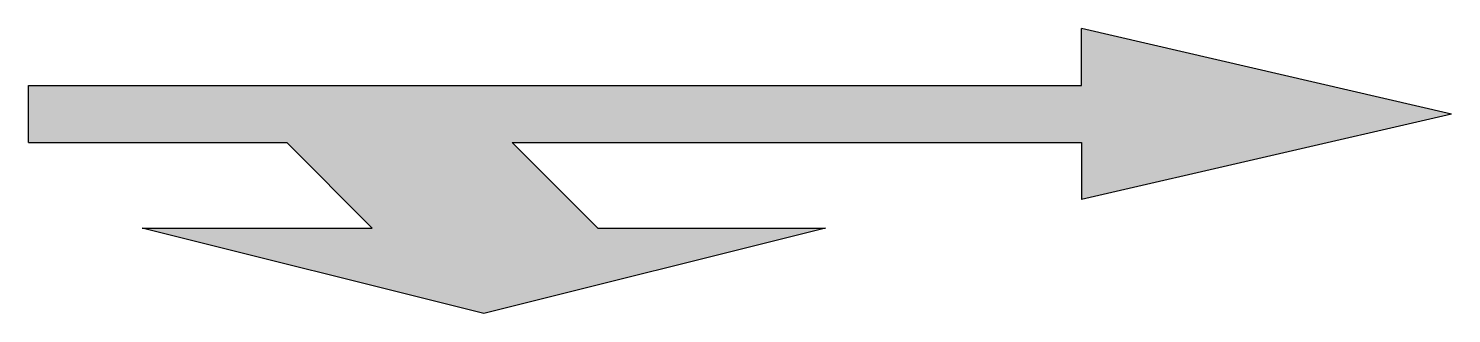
# Model space of a CAD drawing. Header units: metres. Extents: x 0 to 2.5, y -0.35 to 0.15.
import ezdxf

# ---------------------------------------------------------------- set-up
doc = ezdxf.new("R2010")
doc.units = ezdxf.units.M
doc.header["$LTSCALE"] = 0.2

msp = doc.modelspace()

# ---------------------------------------------------------------- hatches: boundary and pattern name
at = {"true_color": 0xfaf528}
msp.add_hatch(color=2, dxfattribs=at).paths.add_polyline_path([(0.85, -0.05), (1.85, -0.05), (1.85, -0.15), (2.5, 0), (1.85, 0.15), (1.85, 0.05), (0, 0.05), (0, -0.05), (0.454, -0.05), (0.604, -0.2), (0.2, -0.2), (0.8, -0.35), (1.4, -0.2), (1, -0.2)])

# ---------------------------------------------------------------- linework, layer by layer
at = {"color": 2, "true_color": 0xfaf528}
for p, q in [((2.5, 0), (1.85, 0.15)), ((1.85, 0.05), (1.85, 0.15)), ((0, 0.05), (1.85, 0.05)), ((0, -0.05), (0, 0.05)), ((2.5, 0), (1.85, -0.15)), ((0, -0.05), (0.454, -0.05)), ((0.604, -0.2), (0.454, -0.05)), ((0.85, -0.05), (1.85, -0.05)), ((1, -0.2), (0.85, -0.05)), ((1.85, -0.05), (1.85, -0.15)), ((0.2, -0.2), (0.604, -0.2)), ((0.8, -0.35), (0.2, -0.2)), ((1.4, -0.2), (0.8, -0.35)), ((1, -0.2), (1.4, -0.2))]:
    msp.add_line(p, q, dxfattribs=at)

doc.saveas('drawing.dxf')
